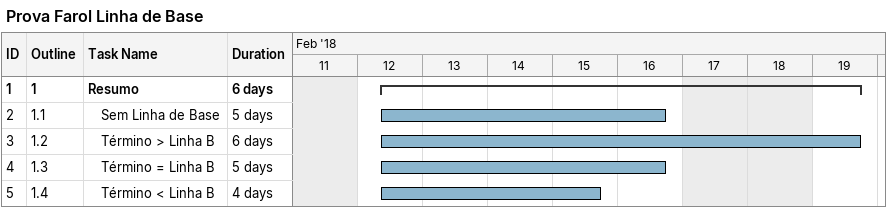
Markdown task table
Prova Farol Linha de Base

| ID | WBS | Task | Duration | Start | Finish |
|---|---|---|---|---|---|
| 1 | 1 | **Resumo** | 6d | 2018-02-12 | 2018-02-19 |
| 2 | 1.1 | Sem Linha de Base | 5d | 2018-02-12 | 2018-02-16 |
| 3 | 1.2 | Término > Linha B | 6d | 2018-02-12 | 2018-02-19 |
| 4 | 1.3 | Término = Linha B | 5d | 2018-02-12 | 2018-02-16 |
| 5 | 1.4 | Término < Linha B | 4d | 2018-02-12 | 2018-02-15 |
